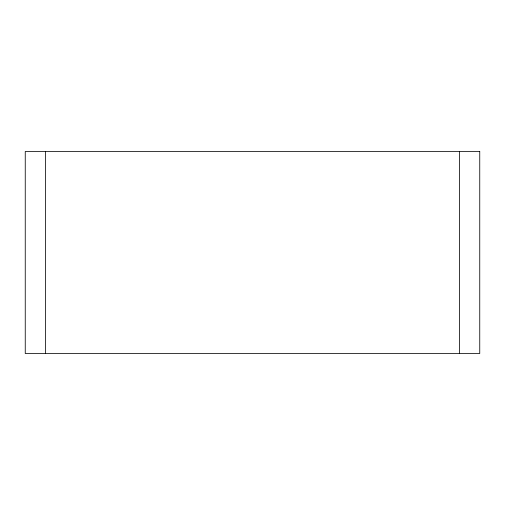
<?xml version="1.0" encoding="UTF-8"?>
<svg xmlns="http://www.w3.org/2000/svg" width="505" height="505" viewBox="0 0 505 505"><rect width="100%" height="100%" fill="white"/><g stroke="black" fill="none" stroke-linecap="round" stroke-linejoin="round"><path stroke-width="0.76" d="M459.424 151.5L459.424 353.5M45.576 151.5L45.576 353.5M479.75 151.5L25.25 151.5L25.25 353.5L479.75 353.5L479.75 151.5"/></g></svg>
